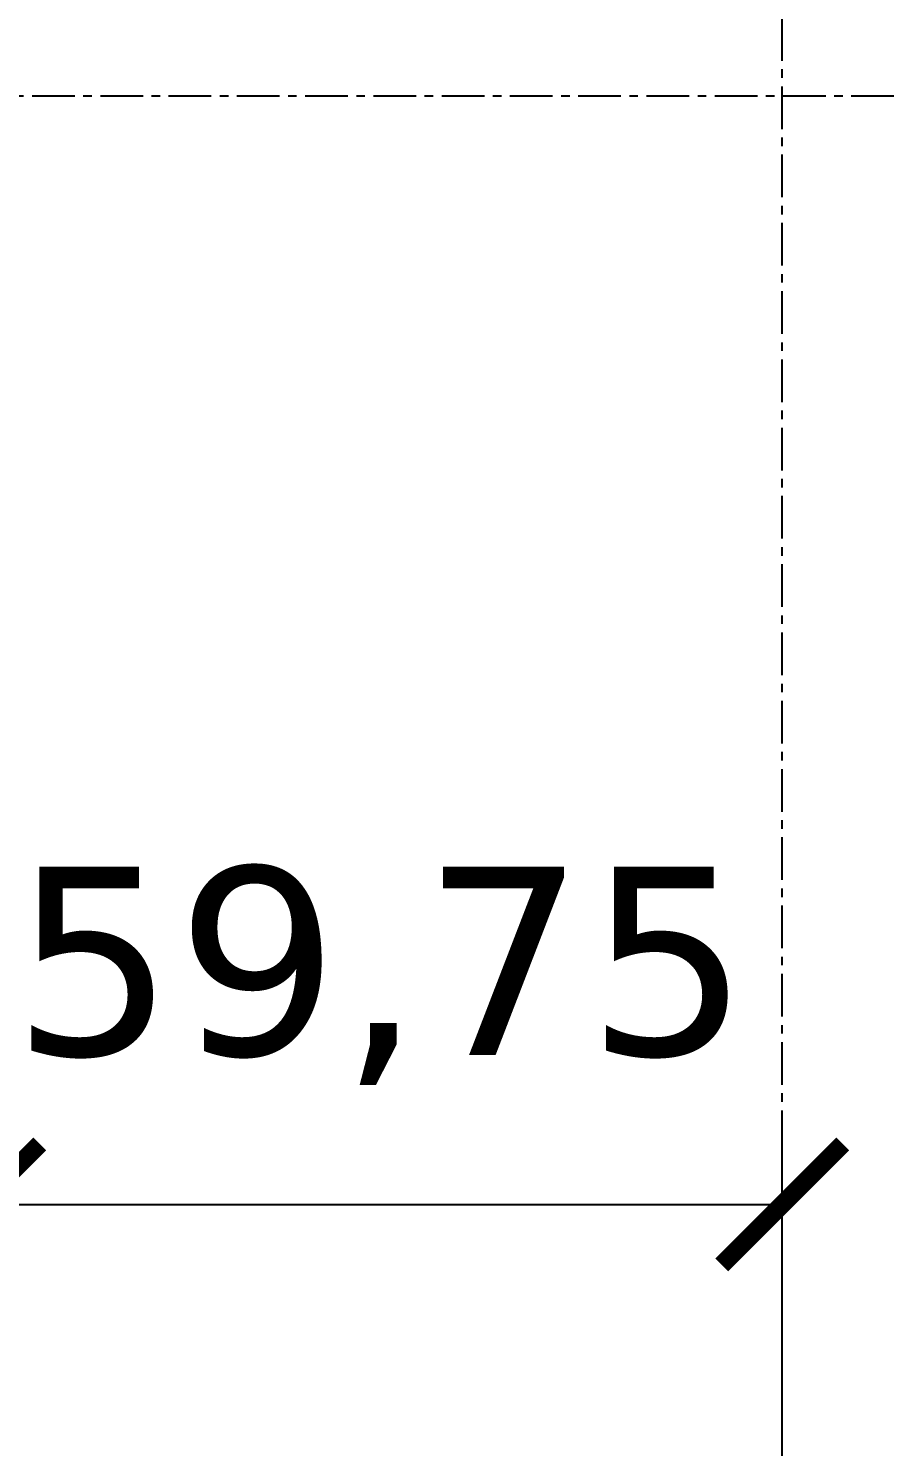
# Model space of a CAD drawing. Header units: centimetres. Extents: x -135 to 4129, y -1176 to 1044.
# Drawn here: x 325.4 to 389.1, y 344.5 to 450 of the extents above; entities that cross this region are included whole.
import ezdxf

# ---------------------------------------------------------------- set-up
doc = ezdxf.new("R2010")
doc.units = ezdxf.units.CM
doc.linetypes.add('CENTER', pattern=[5.08, 3.175, -0.635, 0.635, -0.635])
doc.layers.add('AKS', color=4, linetype='CENTER')
doc.layers.add('OZEL_PANEL_OLCU_CM', color=3, linetype='Continuous')
doc.styles.add('PORTMAN', font='DejaVuSans.ttf')
doc.dimstyles.new('PORTMAN', dxfattribs={"dimtxt": 14, "dimasz": 9, "dimexe": 6, "dimexo": 5, "dimgap": 4, "dimtad": 1, "dimtxsty": 'PORTMAN', "dimblk": 'ARCHTICK', "dimcen": 2.5, "dimazin": 3, "dimtfac": 0.5, "dimtmove": 2, "dimatfit": 3})

# ---------------------------------------------------------------- blocks, each defined once
blk = doc.blocks.new('_ARCHTICK')
at = {"color": 0, "linetype": 'BYBLOCK', "const_width": 0.15}
blk.add_lwpolyline([(-0.5, -0.5), (0.5, 0.5)], dxfattribs=at)

msp = doc.modelspace()

# ---------------------------------------------------------------- linework, layer by layer
at = {"layer": 'AKS'}
for p, q in [((381.5, -35), (381.5, 747)), ((-35, 445), (798, 445))]:
    msp.add_line(p, q, dxfattribs=at)

# ---------------------------------------------------------------- dimensions: what is measured, and where the dimension line sits
at = {"layer": 'OZEL_PANEL_OLCU_CM'}
msp.add_linear_dim(base=(321.75, 362.5), p1=(321.75, 316.5), p2=(381.5, 316.5), dimstyle='PORTMAN', override={"dimtxt": 14, "dimasz": 9, "dimexe": 6, "dimexo": 5, "dimdec": 2, "dimzin": 8, "dimdsep": 44}, dxfattribs=at).render()

doc.saveas('drawing.dxf')
